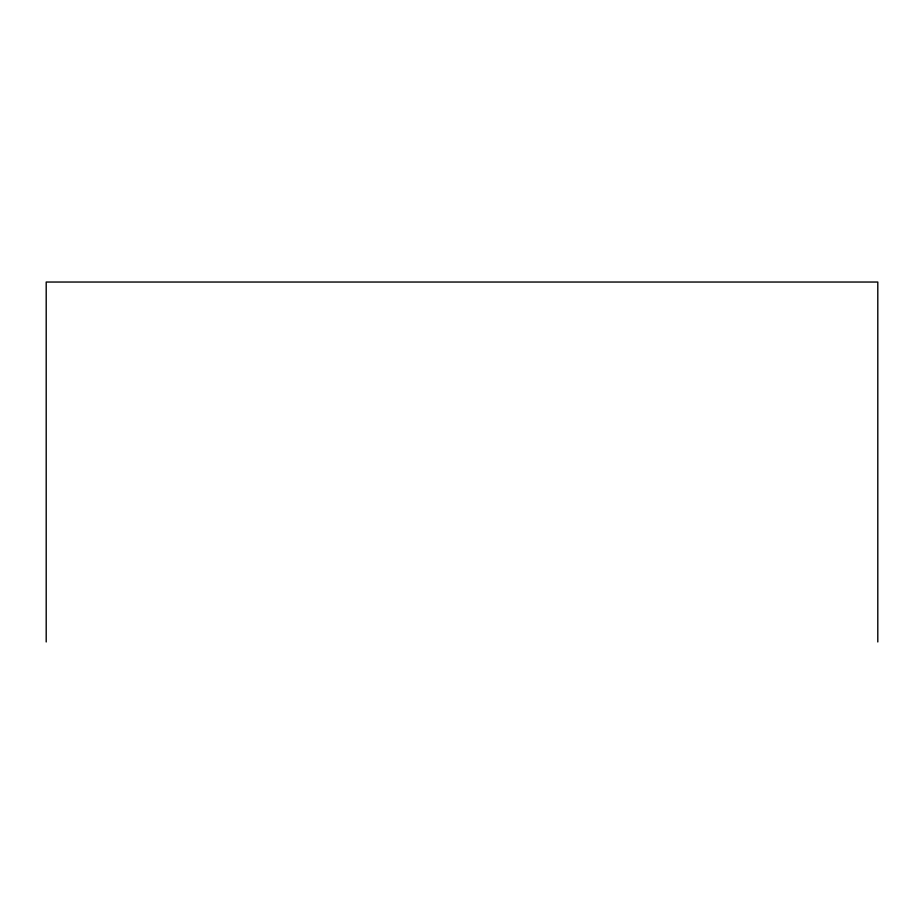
<?xml version="1.0" encoding="UTF-8"?>
<svg xmlns="http://www.w3.org/2000/svg" width="924" height="924" viewBox="0 0 924 924"><rect width="100%" height="100%" fill="white"/><g stroke="black" fill="none" stroke-linecap="round" stroke-linejoin="round"><path stroke-width="1.39" d="M877.8 641.961L877.8 282.039L46.2 282.039L46.2 641.961"/></g></svg>
